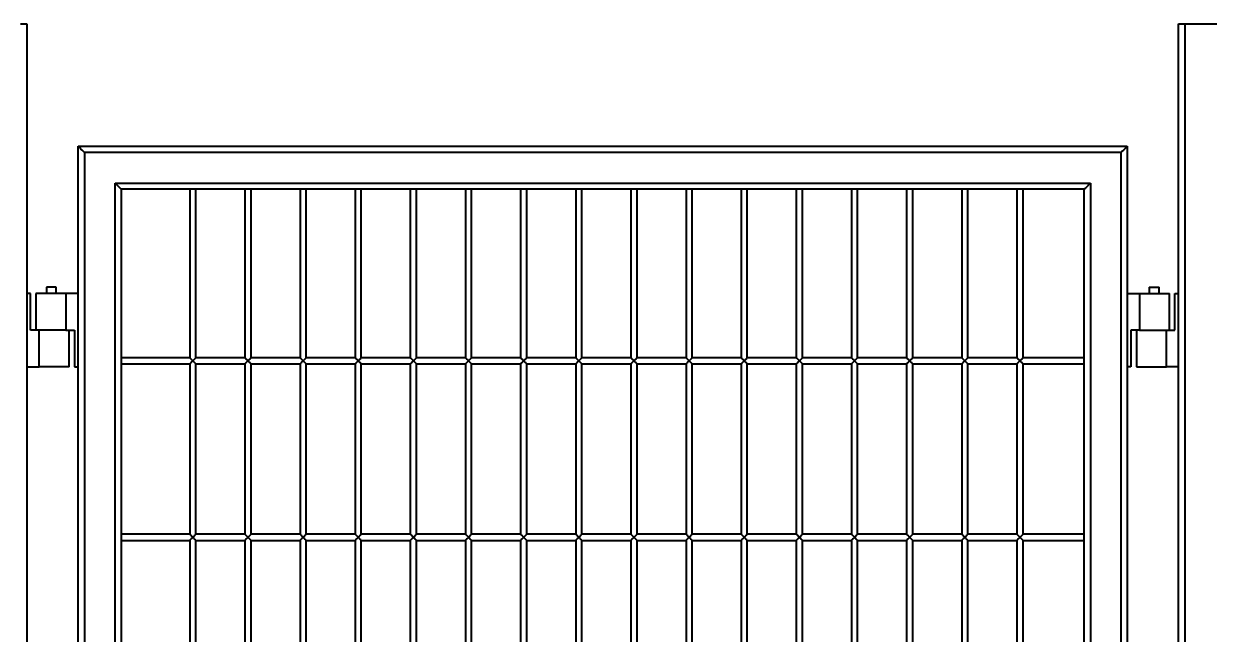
# Model space of a CAD drawing. Header units: millimetres. Extents: x 0 to 420, y 0 to 297.
# Drawn here: x 257.37 to 276.72, y 245.88 to 255.85 of the extents above; entities that cross this region are included whole.
import ezdxf

# ---------------------------------------------------------------- set-up
doc = ezdxf.new("R2010")
doc.units = ezdxf.units.MM

msp = doc.modelspace()

# ---------------------------------------------------------------- linework, layer by layer
at = {"color": 7, "linetype": 'Continuous', "lineweight": 40}
for p, q in [((257.3225, 255.8453), (257.4225, 255.8453)), ((257.4225, 255.8453), (257.4225, 215.8453)), ((276.2225, 215.8453), (276.2225, 255.8453)), ((276.2225, 255.8453), (276.3225, 255.8453)), ((276.3225, 255.8453), (276.3225, 215.8453)), ((276.3225, 255.8453), (277.3225, 255.8453)), ((258.2625, 253.8453), (275.3825, 253.8453)), ((258.2625, 217.8453), (258.2625, 253.8453)), ((275.2825, 253.7453), (258.3625, 253.7453)), ((258.3625, 253.7453), (258.3625, 217.9453)), ((275.2825, 217.9453), (275.2825, 253.7453)), ((275.3825, 253.8453), (275.3825, 217.8453)), ((258.8625, 253.2453), (274.7825, 253.2453)), ((258.8625, 218.4453), (258.8625, 253.2453)), ((274.6825, 253.1453), (258.9625, 253.1453)), ((258.9625, 253.1453), (258.9625, 218.5453)), ((260.0825, 253.1453), (260.0825, 250.3953)), ((260.1825, 250.3953), (260.1825, 253.1453)), ((260.9825, 253.1453), (260.9825, 250.3953)), ((261.0825, 250.3953), (261.0825, 253.1453)), ((261.8825, 253.1453), (261.8825, 250.3953)), ((261.9825, 250.3953), (261.9825, 253.1453)), ((262.7825, 253.1453), (262.7825, 250.3953)), ((262.8825, 250.3953), (262.8825, 253.1453)), ((263.6825, 253.1453), (263.6825, 250.3953)), ((263.7825, 250.3953), (263.7825, 253.1453)), ((264.5825, 253.1453), (264.5825, 250.3953)), ((264.6825, 250.3953), (264.6825, 253.1453)), ((265.4825, 253.1453), (265.4825, 250.3953)), ((265.5825, 250.3953), (265.5825, 253.1453)), ((266.3825, 253.1453), (266.3825, 250.3953)), ((266.4825, 250.3953), (266.4825, 253.1453)), ((267.2825, 253.1453), (267.2825, 250.3953)), ((267.3825, 250.3953), (267.3825, 253.1453)), ((268.1825, 253.1453), (268.1825, 250.3953)), ((268.2825, 250.3953), (268.2825, 253.1453)), ((269.0825, 253.1453), (269.0825, 250.3953)), ((269.1825, 250.3953), (269.1825, 253.1453)), ((269.9825, 253.1453), (269.9825, 250.3953)), ((270.0825, 250.3953), (270.0825, 253.1453)), ((270.8825, 253.1453), (270.8825, 250.3953)), ((270.9825, 250.3953), (270.9825, 253.1453)), ((271.7825, 253.1453), (271.7825, 250.3953)), ((271.8825, 250.3953), (271.8825, 253.1453)), ((272.6825, 253.1453), (272.6825, 250.3953)), ((272.7825, 250.3953), (272.7825, 253.1453)), ((273.5825, 253.1453), (273.5825, 250.3953)), ((273.6825, 250.3953), (273.6825, 253.1453)), ((274.6825, 218.5453), (274.6825, 253.1453)), ((274.7825, 253.2453), (274.7825, 218.4453)), ((257.4825, 251.4453), (257.4225, 251.4453)), ((257.4825, 250.8453), (257.4825, 251.4453)), ((257.5725, 251.4453), (257.5725, 250.8453)), ((258.0625, 251.4453), (257.5725, 251.4453)), ((257.7425, 251.5453), (257.7425, 251.4453)), ((257.9025, 251.5453), (257.7425, 251.5453)), ((257.9025, 251.4453), (257.9025, 251.5453)), ((258.0625, 251.4453), (258.0625, 250.8453)), ((258.2625, 251.4453), (258.0625, 251.4453)), ((275.3825, 251.4453), (275.5825, 251.4453)), ((275.5825, 251.4453), (276.0725, 251.4453)), ((275.5825, 251.4453), (275.5825, 250.8453)), ((275.7425, 251.5453), (275.7425, 251.4453)), ((275.7425, 251.5453), (275.9025, 251.5453)), ((275.9025, 251.4453), (275.9025, 251.5453)), ((276.0725, 250.8453), (276.0725, 251.4453)), ((276.1625, 250.8453), (276.1625, 251.4453)), ((276.1625, 251.4453), (276.2225, 251.4453)), ((257.6225, 250.8453), (257.4825, 250.8453)), ((257.6225, 250.2453), (257.6225, 250.8453)), ((257.8425, 250.8453), (257.6225, 250.8453)), ((258.0625, 250.8453), (257.8425, 250.8453)), ((258.0625, 250.8453), (258.2025, 250.8453)), ((258.1125, 250.2453), (258.1125, 250.8453)), ((258.2025, 250.8453), (258.2025, 250.2453)), ((275.4425, 250.8453), (275.4425, 250.2453)), ((275.5825, 250.8453), (275.4425, 250.8453)), ((275.5325, 250.8453), (275.5325, 250.2453)), ((275.5825, 250.8453), (275.8025, 250.8453)), ((275.8025, 250.8453), (276.0225, 250.8453)), ((276.0225, 250.2453), (276.0225, 250.8453)), ((276.0225, 250.8453), (276.1625, 250.8453)), ((260.0825, 250.3953), (258.9625, 250.3953)), ((260.9825, 250.3953), (260.1825, 250.3953)), ((261.8825, 250.3953), (261.0825, 250.3953)), ((262.7825, 250.3953), (261.9825, 250.3953)), ((263.6825, 250.3953), (262.8825, 250.3953)), ((264.5825, 250.3953), (263.7825, 250.3953)), ((265.4825, 250.3953), (264.6825, 250.3953)), ((266.3825, 250.3953), (265.5825, 250.3953)), ((267.2825, 250.3953), (266.4825, 250.3953)), ((268.1825, 250.3953), (267.3825, 250.3953)), ((269.0825, 250.3953), (268.2825, 250.3953)), ((269.9825, 250.3953), (269.1825, 250.3953)), ((270.8825, 250.3953), (270.0825, 250.3953)), ((271.7825, 250.3953), (270.9825, 250.3953)), ((272.6825, 250.3953), (271.8825, 250.3953)), ((273.5825, 250.3953), (272.7825, 250.3953)), ((274.6825, 250.3953), (273.6825, 250.3953)), ((257.4225, 250.2453), (257.6225, 250.2453)), ((258.1125, 250.2453), (257.6225, 250.2453)), ((258.2025, 250.2453), (258.2625, 250.2453)), ((258.9625, 250.2953), (260.0825, 250.2953)), ((260.0825, 250.2953), (260.0825, 247.5153)), ((260.1825, 247.5153), (260.1825, 250.2953)), ((260.1825, 250.2953), (260.9825, 250.2953)), ((260.9825, 250.2953), (260.9825, 247.5153)), ((261.0825, 247.5153), (261.0825, 250.2953)), ((261.0825, 250.2953), (261.8825, 250.2953)), ((261.8825, 250.2953), (261.8825, 247.5153)), ((261.9825, 247.5153), (261.9825, 250.2953)), ((261.9825, 250.2953), (262.7825, 250.2953)), ((262.7825, 250.2953), (262.7825, 247.5153)), ((262.8825, 247.5153), (262.8825, 250.2953)), ((262.8825, 250.2953), (263.6825, 250.2953)), ((263.6825, 250.2953), (263.6825, 247.5153)), ((263.7825, 247.5153), (263.7825, 250.2953)), ((263.7825, 250.2953), (264.5825, 250.2953)), ((264.5825, 250.2953), (264.5825, 247.5153)), ((264.6825, 247.5153), (264.6825, 250.2953)), ((264.6825, 250.2953), (265.4825, 250.2953)), ((265.4825, 250.2953), (265.4825, 247.5153)), ((265.5825, 247.5153), (265.5825, 250.2953)), ((265.5825, 250.2953), (266.3825, 250.2953)), ((266.3825, 250.2953), (266.3825, 247.5153)), ((266.4825, 247.5153), (266.4825, 250.2953)), ((266.4825, 250.2953), (267.2825, 250.2953)), ((267.2825, 250.2953), (267.2825, 247.5153)), ((267.3825, 247.5153), (267.3825, 250.2953)), ((267.3825, 250.2953), (268.1825, 250.2953)), ((268.1825, 250.2953), (268.1825, 247.5153)), ((268.2825, 247.5153), (268.2825, 250.2953)), ((268.2825, 250.2953), (269.0825, 250.2953)), ((269.0825, 250.2953), (269.0825, 247.5153)), ((269.1825, 247.5153), (269.1825, 250.2953)), ((269.1825, 250.2953), (269.9825, 250.2953)), ((269.9825, 250.2953), (269.9825, 247.5153)), ((270.0825, 247.5153), (270.0825, 250.2953)), ((270.0825, 250.2953), (270.8825, 250.2953)), ((270.8825, 250.2953), (270.8825, 247.5153)), ((270.9825, 247.5153), (270.9825, 250.2953)), ((270.9825, 250.2953), (271.7825, 250.2953)), ((271.7825, 250.2953), (271.7825, 247.5153)), ((271.8825, 247.5153), (271.8825, 250.2953)), ((271.8825, 250.2953), (272.6825, 250.2953)), ((272.6825, 250.2953), (272.6825, 247.5153)), ((272.7825, 247.5153), (272.7825, 250.2953)), ((272.7825, 250.2953), (273.5825, 250.2953)), ((273.5825, 250.2953), (273.5825, 247.5153)), ((273.6825, 250.2953), (274.6825, 250.2953)), ((273.6825, 247.5153), (273.6825, 250.2953)), ((275.4425, 250.2453), (275.3825, 250.2453)), ((275.5325, 250.2453), (276.0225, 250.2453)), ((276.2225, 250.2453), (276.0225, 250.2453)), ((260.0825, 247.5153), (258.9625, 247.5153)), ((260.9825, 247.5153), (260.1825, 247.5153)), ((261.8825, 247.5153), (261.0825, 247.5153)), ((262.7825, 247.5153), (261.9825, 247.5153)), ((263.6825, 247.5153), (262.8825, 247.5153)), ((264.5825, 247.5153), (263.7825, 247.5153)), ((265.4825, 247.5153), (264.6825, 247.5153)), ((266.3825, 247.5153), (265.5825, 247.5153)), ((267.2825, 247.5153), (266.4825, 247.5153)), ((268.1825, 247.5153), (267.3825, 247.5153)), ((269.0825, 247.5153), (268.2825, 247.5153)), ((269.9825, 247.5153), (269.1825, 247.5153)), ((270.8825, 247.5153), (270.0825, 247.5153)), ((271.7825, 247.5153), (270.9825, 247.5153)), ((272.6825, 247.5153), (271.8825, 247.5153)), ((273.5825, 247.5153), (272.7825, 247.5153)), ((274.6825, 247.5153), (273.6825, 247.5153)), ((258.9625, 247.4153), (260.0825, 247.4153)), ((260.0825, 247.4153), (260.0825, 244.6353)), ((260.1825, 244.6353), (260.1825, 247.4153)), ((260.1825, 247.4153), (260.9825, 247.4153)), ((260.9825, 247.4153), (260.9825, 244.6353)), ((261.0825, 244.6353), (261.0825, 247.4153)), ((261.0825, 247.4153), (261.8825, 247.4153)), ((261.8825, 247.4153), (261.8825, 244.6353)), ((261.9825, 244.6353), (261.9825, 247.4153)), ((261.9825, 247.4153), (262.7825, 247.4153)), ((262.7825, 247.4153), (262.7825, 244.6353)), ((262.8825, 244.6353), (262.8825, 247.4153)), ((262.8825, 247.4153), (263.6825, 247.4153)), ((263.6825, 247.4153), (263.6825, 244.6353)), ((263.7825, 244.6353), (263.7825, 247.4153)), ((263.7825, 247.4153), (264.5825, 247.4153)), ((264.5825, 247.4153), (264.5825, 244.6353)), ((264.6825, 244.6353), (264.6825, 247.4153)), ((264.6825, 247.4153), (265.4825, 247.4153)), ((265.4825, 247.4153), (265.4825, 244.6353)), ((265.5825, 244.6353), (265.5825, 247.4153)), ((265.5825, 247.4153), (266.3825, 247.4153)), ((266.3825, 247.4153), (266.3825, 244.6353)), ((266.4825, 244.6353), (266.4825, 247.4153)), ((266.4825, 247.4153), (267.2825, 247.4153)), ((267.2825, 247.4153), (267.2825, 244.6353)), ((267.3825, 244.6353), (267.3825, 247.4153)), ((267.3825, 247.4153), (268.1825, 247.4153)), ((268.1825, 247.4153), (268.1825, 244.6353)), ((268.2825, 244.6353), (268.2825, 247.4153)), ((268.2825, 247.4153), (269.0825, 247.4153)), ((269.0825, 247.4153), (269.0825, 244.6353)), ((269.1825, 244.6353), (269.1825, 247.4153)), ((269.1825, 247.4153), (269.9825, 247.4153)), ((269.9825, 247.4153), (269.9825, 244.6353)), ((270.0825, 244.6353), (270.0825, 247.4153)), ((270.0825, 247.4153), (270.8825, 247.4153)), ((270.8825, 247.4153), (270.8825, 244.6353)), ((270.9825, 244.6353), (270.9825, 247.4153)), ((270.9825, 247.4153), (271.7825, 247.4153)), ((271.7825, 247.4153), (271.7825, 244.6353)), ((271.8825, 244.6353), (271.8825, 247.4153)), ((271.8825, 247.4153), (272.6825, 247.4153)), ((272.6825, 247.4153), (272.6825, 244.6353)), ((272.7825, 244.6353), (272.7825, 247.4153)), ((272.7825, 247.4153), (273.5825, 247.4153)), ((273.5825, 247.4153), (273.5825, 244.6353)), ((273.6825, 247.4153), (274.6825, 247.4153)), ((273.6825, 244.6353), (273.6825, 247.4153))]:
    msp.add_line(p, q, dxfattribs=at)
at = {"color": 7, "linetype": 'Continuous', "lineweight": 40, "flags": 128}
for points in [[(258.3625, 253.7453), (258.343, 253.7648), (258.3242, 253.7836), (258.3069, 253.8009), (258.2918, 253.816), (258.2793, 253.8285), (258.2701, 253.8377), (258.2644, 253.8434), (258.2625, 253.8453)], [(275.3825, 253.8453), (275.3805, 253.8434), (275.3749, 253.8377), (275.3656, 253.8285), (275.3532, 253.816), (275.338, 253.8009), (275.3207, 253.7836), (275.302, 253.7648), (275.2825, 253.7453)], [(258.9625, 253.1453), (258.9605, 253.1473), (258.9549, 253.1529), (258.9456, 253.1622), (258.9332, 253.1746), (258.918, 253.1898), (258.9007, 253.2071), (258.882, 253.2258), (258.8625, 253.2453)], [(274.7825, 253.2453), (274.763, 253.2258), (274.7442, 253.2071), (274.7269, 253.1898), (274.7118, 253.1746), (274.6993, 253.1622), (274.6901, 253.1529), (274.6844, 253.1473), (274.6825, 253.1453)], [(260.0825, 250.3953), (260.0832, 250.3946), (260.0855, 250.3923), (260.0892, 250.3886), (260.0942, 250.3836), (260.1003, 250.3775), (260.1075, 250.3703), (260.1154, 250.3624), (260.1238, 250.354), (260.1325, 250.3453)], [(260.1325, 250.3453), (260.1417, 250.3545), (260.1505, 250.3634), (260.1588, 250.3717), (260.1662, 250.379), (260.1724, 250.3852), (260.1772, 250.3901), (260.1806, 250.3934), (260.1823, 250.3951), (260.1825, 250.3953)], [(260.9825, 250.3953), (260.9832, 250.3946), (260.9855, 250.3923), (260.9892, 250.3886), (260.9942, 250.3836), (261.0003, 250.3775), (261.0075, 250.3703), (261.0154, 250.3624), (261.0238, 250.354), (261.0325, 250.3453)], [(261.0325, 250.3453), (261.0417, 250.3545), (261.0505, 250.3634), (261.0588, 250.3717), (261.0661, 250.379), (261.0724, 250.3852), (261.0772, 250.3901), (261.0806, 250.3934), (261.0823, 250.3951), (261.0825, 250.3953)], [(261.8825, 250.3953), (261.8832, 250.3946), (261.8855, 250.3923), (261.8892, 250.3886), (261.8942, 250.3836), (261.9003, 250.3775), (261.9075, 250.3703), (261.9154, 250.3624), (261.9238, 250.354), (261.9325, 250.3453)], [(261.9325, 250.3453), (261.9417, 250.3545), (261.9505, 250.3634), (261.9588, 250.3717), (261.9662, 250.379), (261.9724, 250.3852), (261.9772, 250.3901), (261.9806, 250.3934), (261.9823, 250.3951), (261.9825, 250.3953)], [(262.7825, 250.3953), (262.7832, 250.3946), (262.7855, 250.3923), (262.7892, 250.3886), (262.7942, 250.3836), (262.8003, 250.3775), (262.8075, 250.3703), (262.8154, 250.3624), (262.8238, 250.354), (262.8325, 250.3453)], [(262.8325, 250.3453), (262.8417, 250.3545), (262.8505, 250.3634), (262.8588, 250.3717), (262.8662, 250.379), (262.8724, 250.3852), (262.8772, 250.3901), (262.8806, 250.3934), (262.8823, 250.3951), (262.8825, 250.3953)], [(263.6825, 250.3953), (263.6832, 250.3946), (263.6855, 250.3923), (263.6892, 250.3886), (263.6942, 250.3836), (263.7003, 250.3775), (263.7075, 250.3703), (263.7154, 250.3624), (263.7238, 250.354), (263.7325, 250.3453)], [(263.7325, 250.3453), (263.7417, 250.3545), (263.7505, 250.3634), (263.7588, 250.3717), (263.7661, 250.379), (263.7724, 250.3852), (263.7772, 250.3901), (263.7806, 250.3934), (263.7823, 250.3951), (263.7825, 250.3953)], [(264.5825, 250.3953), (264.5832, 250.3946), (264.5855, 250.3923), (264.5892, 250.3886), (264.5942, 250.3836), (264.6003, 250.3775), (264.6075, 250.3703), (264.6154, 250.3624), (264.6238, 250.354), (264.6325, 250.3453)], [(264.6325, 250.3453), (264.6417, 250.3545), (264.6505, 250.3634), (264.6588, 250.3717), (264.6662, 250.379), (264.6724, 250.3852), (264.6772, 250.3901), (264.6806, 250.3934), (264.6823, 250.3951), (264.6825, 250.3953)], [(265.4825, 250.3953), (265.4832, 250.3946), (265.4855, 250.3923), (265.4892, 250.3886), (265.4942, 250.3836), (265.5003, 250.3775), (265.5075, 250.3703), (265.5154, 250.3624), (265.5238, 250.354), (265.5325, 250.3453)], [(265.5325, 250.3453), (265.5417, 250.3545), (265.5505, 250.3634), (265.5588, 250.3717), (265.5662, 250.379), (265.5724, 250.3852), (265.5772, 250.3901), (265.5806, 250.3934), (265.5823, 250.3951), (265.5825, 250.3953)], [(266.3825, 250.3953), (266.3832, 250.3946), (266.3855, 250.3923), (266.3892, 250.3886), (266.3942, 250.3836), (266.4003, 250.3775), (266.4075, 250.3703), (266.4154, 250.3624), (266.4238, 250.354), (266.4325, 250.3453)], [(266.4325, 250.3453), (266.4417, 250.3545), (266.4505, 250.3634), (266.4588, 250.3717), (266.4662, 250.379), (266.4724, 250.3852), (266.4772, 250.3901), (266.4806, 250.3934), (266.4823, 250.3951), (266.4825, 250.3953)], [(267.2825, 250.3953), (267.2832, 250.3946), (267.2855, 250.3923), (267.2892, 250.3886), (267.2942, 250.3836), (267.3003, 250.3775), (267.3075, 250.3703), (267.3154, 250.3624), (267.3238, 250.354), (267.3325, 250.3453)], [(267.3325, 250.3453), (267.3417, 250.3545), (267.3505, 250.3634), (267.3588, 250.3717), (267.3662, 250.379), (267.3724, 250.3852), (267.3772, 250.3901), (267.3806, 250.3934), (267.3823, 250.3951), (267.3825, 250.3953)], [(268.1825, 250.3953), (268.1832, 250.3946), (268.1855, 250.3923), (268.1892, 250.3886), (268.1942, 250.3836), (268.2003, 250.3775), (268.2075, 250.3703), (268.2154, 250.3624), (268.2238, 250.354), (268.2325, 250.3453)], [(268.2325, 250.3453), (268.2417, 250.3545), (268.2505, 250.3634), (268.2588, 250.3717), (268.2662, 250.379), (268.2724, 250.3852), (268.2772, 250.3901), (268.2806, 250.3934), (268.2823, 250.3951), (268.2825, 250.3953)], [(269.0825, 250.3953), (269.0832, 250.3946), (269.0855, 250.3923), (269.0892, 250.3886), (269.0942, 250.3836), (269.1003, 250.3775), (269.1075, 250.3703), (269.1154, 250.3624), (269.1238, 250.354), (269.1325, 250.3453)], [(269.1325, 250.3453), (269.1417, 250.3545), (269.1505, 250.3634), (269.1588, 250.3717), (269.1662, 250.379), (269.1724, 250.3852), (269.1772, 250.3901), (269.1806, 250.3934), (269.1823, 250.3951), (269.1825, 250.3953)], [(269.9825, 250.3953), (269.9832, 250.3946), (269.9855, 250.3923), (269.9892, 250.3886), (269.9942, 250.3836), (270.0003, 250.3775), (270.0075, 250.3703), (270.0154, 250.3624), (270.0238, 250.354), (270.0325, 250.3453)], [(270.0325, 250.3453), (270.0417, 250.3545), (270.0505, 250.3634), (270.0588, 250.3717), (270.0662, 250.379), (270.0724, 250.3852), (270.0772, 250.3901), (270.0806, 250.3934), (270.0823, 250.3951), (270.0825, 250.3953)], [(270.8825, 250.3953), (270.8832, 250.3946), (270.8855, 250.3923), (270.8892, 250.3886), (270.8942, 250.3836), (270.9003, 250.3775), (270.9075, 250.3703), (270.9154, 250.3624), (270.9238, 250.354), (270.9325, 250.3453)], [(270.9325, 250.3453), (270.9417, 250.3545), (270.9505, 250.3634), (270.9588, 250.3717), (270.9662, 250.379), (270.9724, 250.3852), (270.9772, 250.3901), (270.9806, 250.3934), (270.9823, 250.3951), (270.9825, 250.3953)], [(271.7825, 250.3953), (271.7832, 250.3946), (271.7855, 250.3923), (271.7892, 250.3886), (271.7942, 250.3836), (271.8003, 250.3775), (271.8075, 250.3703), (271.8154, 250.3624), (271.8238, 250.354), (271.8325, 250.3453)], [(271.8325, 250.3453), (271.8417, 250.3545), (271.8505, 250.3634), (271.8588, 250.3717), (271.8662, 250.379), (271.8724, 250.3852), (271.8772, 250.3901), (271.8806, 250.3934), (271.8823, 250.3951), (271.8825, 250.3953)], [(272.6825, 250.3953), (272.6832, 250.3946), (272.6855, 250.3923), (272.6892, 250.3886), (272.6942, 250.3836), (272.7003, 250.3775), (272.7075, 250.3703), (272.7154, 250.3624), (272.7238, 250.354), (272.7325, 250.3453)], [(272.7325, 250.3453), (272.7417, 250.3545), (272.7505, 250.3634), (272.7588, 250.3717), (272.7662, 250.379), (272.7724, 250.3852), (272.7772, 250.3901), (272.7806, 250.3934), (272.7823, 250.3951), (272.7825, 250.3953)], [(273.5825, 250.3953), (273.5832, 250.3946), (273.5855, 250.3923), (273.5892, 250.3886), (273.5942, 250.3836), (273.6003, 250.3775), (273.6075, 250.3703), (273.6154, 250.3624), (273.6238, 250.354), (273.6325, 250.3453)], [(273.6325, 250.3453), (273.6417, 250.3545), (273.6505, 250.3634), (273.6588, 250.3717), (273.6662, 250.379), (273.6724, 250.3852), (273.6772, 250.3901), (273.6806, 250.3934), (273.6823, 250.3951), (273.6825, 250.3953)], [(260.1325, 250.3453), (260.1238, 250.3367), (260.1154, 250.3282), (260.1075, 250.3203), (260.1003, 250.3132), (260.0942, 250.307), (260.0892, 250.302), (260.0855, 250.2984), (260.0832, 250.2961), (260.0825, 250.2953)], [(260.1825, 250.2953), (260.1823, 250.2955), (260.1806, 250.2972), (260.1772, 250.3006), (260.1724, 250.3054), (260.1662, 250.3117), (260.1588, 250.319), (260.1505, 250.3273), (260.1417, 250.3361), (260.1325, 250.3453)], [(261.0325, 250.3453), (261.0238, 250.3367), (261.0154, 250.3282), (261.0075, 250.3203), (261.0003, 250.3132), (260.9942, 250.307), (260.9892, 250.302), (260.9855, 250.2984), (260.9832, 250.2961), (260.9825, 250.2953)], [(261.0825, 250.2953), (261.0823, 250.2955), (261.0806, 250.2972), (261.0772, 250.3006), (261.0724, 250.3054), (261.0661, 250.3117), (261.0588, 250.319), (261.0505, 250.3273), (261.0417, 250.3361), (261.0325, 250.3453)], [(261.9325, 250.3453), (261.9238, 250.3367), (261.9154, 250.3282), (261.9075, 250.3203), (261.9003, 250.3132), (261.8942, 250.307), (261.8892, 250.302), (261.8855, 250.2984), (261.8832, 250.2961), (261.8825, 250.2953)], [(261.9825, 250.2953), (261.9823, 250.2955), (261.9806, 250.2972), (261.9772, 250.3006), (261.9724, 250.3054), (261.9662, 250.3117), (261.9588, 250.319), (261.9505, 250.3273), (261.9417, 250.3361), (261.9325, 250.3453)], [(262.8325, 250.3453), (262.8238, 250.3367), (262.8154, 250.3282), (262.8075, 250.3203), (262.8003, 250.3132), (262.7942, 250.307), (262.7892, 250.302), (262.7855, 250.2984), (262.7832, 250.2961), (262.7825, 250.2953)], [(262.8825, 250.2953), (262.8823, 250.2955), (262.8806, 250.2972), (262.8772, 250.3006), (262.8724, 250.3054), (262.8662, 250.3117), (262.8588, 250.319), (262.8505, 250.3273), (262.8417, 250.3361), (262.8325, 250.3453)], [(263.7325, 250.3453), (263.7238, 250.3367), (263.7154, 250.3282), (263.7075, 250.3203), (263.7003, 250.3132), (263.6942, 250.307), (263.6892, 250.302), (263.6855, 250.2984), (263.6832, 250.2961), (263.6825, 250.2953)], [(263.7825, 250.2953), (263.7823, 250.2955), (263.7806, 250.2972), (263.7772, 250.3006), (263.7724, 250.3054), (263.7661, 250.3117), (263.7588, 250.319), (263.7505, 250.3273), (263.7417, 250.3361), (263.7325, 250.3453)], [(264.6325, 250.3453), (264.6238, 250.3367), (264.6154, 250.3282), (264.6075, 250.3203), (264.6003, 250.3132), (264.5942, 250.307), (264.5892, 250.302), (264.5855, 250.2984), (264.5832, 250.2961), (264.5825, 250.2953)], [(264.6825, 250.2953), (264.6823, 250.2955), (264.6806, 250.2972), (264.6772, 250.3006), (264.6724, 250.3054), (264.6662, 250.3117), (264.6588, 250.319), (264.6505, 250.3273), (264.6417, 250.3361), (264.6325, 250.3453)], [(265.5325, 250.3453), (265.5238, 250.3367), (265.5154, 250.3282), (265.5075, 250.3203), (265.5003, 250.3132), (265.4942, 250.307), (265.4892, 250.302), (265.4855, 250.2984), (265.4832, 250.2961), (265.4825, 250.2953)], [(265.5825, 250.2953), (265.5823, 250.2955), (265.5806, 250.2972), (265.5772, 250.3006), (265.5724, 250.3054), (265.5662, 250.3117), (265.5588, 250.319), (265.5505, 250.3273), (265.5417, 250.3361), (265.5325, 250.3453)], [(266.4325, 250.3453), (266.4238, 250.3367), (266.4154, 250.3282), (266.4075, 250.3203), (266.4003, 250.3132), (266.3942, 250.307), (266.3892, 250.302), (266.3855, 250.2984), (266.3832, 250.2961), (266.3825, 250.2953)], [(266.4825, 250.2953), (266.4823, 250.2955), (266.4806, 250.2972), (266.4772, 250.3006), (266.4724, 250.3054), (266.4662, 250.3117), (266.4588, 250.319), (266.4505, 250.3273), (266.4417, 250.3361), (266.4325, 250.3453)], [(267.3325, 250.3453), (267.3238, 250.3367), (267.3154, 250.3282), (267.3075, 250.3203), (267.3003, 250.3132), (267.2942, 250.307), (267.2892, 250.302), (267.2855, 250.2984), (267.2832, 250.2961), (267.2825, 250.2953)], [(267.3825, 250.2953), (267.3823, 250.2955), (267.3806, 250.2972), (267.3772, 250.3006), (267.3724, 250.3054), (267.3662, 250.3117), (267.3588, 250.319), (267.3505, 250.3273), (267.3417, 250.3361), (267.3325, 250.3453)], [(268.2325, 250.3453), (268.2238, 250.3367), (268.2154, 250.3282), (268.2075, 250.3203), (268.2003, 250.3132), (268.1942, 250.307), (268.1892, 250.302), (268.1855, 250.2984), (268.1832, 250.2961), (268.1825, 250.2953)], [(268.2825, 250.2953), (268.2823, 250.2955), (268.2806, 250.2972), (268.2772, 250.3006), (268.2724, 250.3054), (268.2662, 250.3117), (268.2588, 250.319), (268.2505, 250.3273), (268.2417, 250.3361), (268.2325, 250.3453)], [(269.1325, 250.3453), (269.1238, 250.3367), (269.1154, 250.3282), (269.1075, 250.3203), (269.1003, 250.3132), (269.0942, 250.307), (269.0892, 250.302), (269.0855, 250.2984), (269.0832, 250.2961), (269.0825, 250.2953)], [(269.1825, 250.2953), (269.1823, 250.2955), (269.1806, 250.2972), (269.1772, 250.3006), (269.1724, 250.3054), (269.1662, 250.3117), (269.1588, 250.319), (269.1505, 250.3273), (269.1417, 250.3361), (269.1325, 250.3453)], [(270.0325, 250.3453), (270.0238, 250.3367), (270.0154, 250.3282), (270.0075, 250.3203), (270.0003, 250.3132), (269.9942, 250.307), (269.9892, 250.302), (269.9855, 250.2984), (269.9832, 250.2961), (269.9825, 250.2953)], [(270.0825, 250.2953), (270.0823, 250.2955), (270.0806, 250.2972), (270.0772, 250.3006), (270.0724, 250.3054), (270.0662, 250.3117), (270.0588, 250.319), (270.0505, 250.3273), (270.0417, 250.3361), (270.0325, 250.3453)], [(270.9325, 250.3453), (270.9238, 250.3367), (270.9154, 250.3282), (270.9075, 250.3203), (270.9003, 250.3132), (270.8942, 250.307), (270.8892, 250.302), (270.8855, 250.2984), (270.8832, 250.2961), (270.8825, 250.2953)], [(270.9825, 250.2953), (270.9823, 250.2955), (270.9806, 250.2972), (270.9772, 250.3006), (270.9724, 250.3054), (270.9662, 250.3117), (270.9588, 250.319), (270.9505, 250.3273), (270.9417, 250.3361), (270.9325, 250.3453)], [(271.8325, 250.3453), (271.8238, 250.3367), (271.8154, 250.3282), (271.8075, 250.3203), (271.8003, 250.3132), (271.7942, 250.307), (271.7892, 250.302), (271.7855, 250.2984), (271.7832, 250.2961), (271.7825, 250.2953)], [(271.8825, 250.2953), (271.8823, 250.2955), (271.8806, 250.2972), (271.8772, 250.3006), (271.8724, 250.3054), (271.8662, 250.3117), (271.8588, 250.319), (271.8505, 250.3273), (271.8417, 250.3361), (271.8325, 250.3453)], [(272.7325, 250.3453), (272.7238, 250.3367), (272.7154, 250.3282), (272.7075, 250.3203), (272.7003, 250.3132), (272.6942, 250.307), (272.6892, 250.302), (272.6855, 250.2984), (272.6832, 250.2961), (272.6825, 250.2953)], [(272.7825, 250.2953), (272.7823, 250.2955), (272.7806, 250.2972), (272.7772, 250.3006), (272.7724, 250.3054), (272.7662, 250.3117), (272.7588, 250.319), (272.7505, 250.3273), (272.7417, 250.3361), (272.7325, 250.3453)], [(273.6325, 250.3453), (273.6238, 250.3367), (273.6154, 250.3282), (273.6075, 250.3203), (273.6003, 250.3132), (273.5942, 250.307), (273.5892, 250.302), (273.5855, 250.2984), (273.5832, 250.2961), (273.5825, 250.2953)], [(273.6825, 250.2953), (273.6823, 250.2955), (273.6806, 250.2972), (273.6772, 250.3006), (273.6724, 250.3054), (273.6662, 250.3117), (273.6588, 250.319), (273.6505, 250.3273), (273.6417, 250.3361), (273.6325, 250.3453)], [(260.0825, 247.5153), (260.0832, 247.5146), (260.0855, 247.5123), (260.0892, 247.5086), (260.0942, 247.5036), (260.1003, 247.4975), (260.1075, 247.4903), (260.1154, 247.4824), (260.1238, 247.474), (260.1325, 247.4653)], [(260.1325, 247.4653), (260.1417, 247.4745), (260.1505, 247.4834), (260.1588, 247.4917), (260.1662, 247.499), (260.1724, 247.5052), (260.1772, 247.5101), (260.1806, 247.5134), (260.1823, 247.5151), (260.1825, 247.5153)], [(260.9825, 247.5153), (260.9832, 247.5146), (260.9855, 247.5123), (260.9892, 247.5086), (260.9942, 247.5036), (261.0003, 247.4975), (261.0075, 247.4903), (261.0154, 247.4824), (261.0238, 247.474), (261.0325, 247.4653)], [(261.0325, 247.4653), (261.0417, 247.4745), (261.0505, 247.4834), (261.0588, 247.4917), (261.0661, 247.499), (261.0724, 247.5052), (261.0772, 247.5101), (261.0806, 247.5134), (261.0823, 247.5151), (261.0825, 247.5153)], [(261.8825, 247.5153), (261.8832, 247.5146), (261.8855, 247.5123), (261.8892, 247.5086), (261.8942, 247.5036), (261.9003, 247.4975), (261.9075, 247.4903), (261.9154, 247.4824), (261.9238, 247.474), (261.9325, 247.4653)], [(261.9325, 247.4653), (261.9417, 247.4745), (261.9505, 247.4834), (261.9588, 247.4917), (261.9662, 247.499), (261.9724, 247.5052), (261.9772, 247.5101), (261.9806, 247.5134), (261.9823, 247.5151), (261.9825, 247.5153)], [(262.7825, 247.5153), (262.7832, 247.5146), (262.7855, 247.5123), (262.7892, 247.5086), (262.7942, 247.5036), (262.8003, 247.4975), (262.8075, 247.4903), (262.8154, 247.4824), (262.8238, 247.474), (262.8325, 247.4653)], [(262.8325, 247.4653), (262.8417, 247.4745), (262.8505, 247.4834), (262.8588, 247.4917), (262.8662, 247.499), (262.8724, 247.5052), (262.8772, 247.5101), (262.8806, 247.5134), (262.8823, 247.5151), (262.8825, 247.5153)], [(263.6825, 247.5153), (263.6832, 247.5146), (263.6855, 247.5123), (263.6892, 247.5086), (263.6942, 247.5036), (263.7003, 247.4975), (263.7075, 247.4903), (263.7154, 247.4824), (263.7238, 247.474), (263.7325, 247.4653)], [(263.7325, 247.4653), (263.7417, 247.4745), (263.7505, 247.4834), (263.7588, 247.4917), (263.7661, 247.499), (263.7724, 247.5052), (263.7772, 247.5101), (263.7806, 247.5134), (263.7823, 247.5151), (263.7825, 247.5153)], [(264.5825, 247.5153), (264.5832, 247.5146), (264.5855, 247.5123), (264.5892, 247.5086), (264.5942, 247.5036), (264.6003, 247.4975), (264.6075, 247.4903), (264.6154, 247.4824), (264.6238, 247.474), (264.6325, 247.4653)], [(264.6325, 247.4653), (264.6417, 247.4745), (264.6505, 247.4834), (264.6588, 247.4917), (264.6662, 247.499), (264.6724, 247.5052), (264.6772, 247.5101), (264.6806, 247.5134), (264.6823, 247.5151), (264.6825, 247.5153)], [(265.4825, 247.5153), (265.4832, 247.5146), (265.4855, 247.5123), (265.4892, 247.5086), (265.4942, 247.5036), (265.5003, 247.4975), (265.5075, 247.4903), (265.5154, 247.4824), (265.5238, 247.474), (265.5325, 247.4653)], [(265.5325, 247.4653), (265.5417, 247.4745), (265.5505, 247.4834), (265.5588, 247.4917), (265.5662, 247.499), (265.5724, 247.5052), (265.5772, 247.5101), (265.5806, 247.5134), (265.5823, 247.5151), (265.5825, 247.5153)], [(266.3825, 247.5153), (266.3832, 247.5146), (266.3855, 247.5123), (266.3892, 247.5086), (266.3942, 247.5036), (266.4003, 247.4975), (266.4075, 247.4903), (266.4154, 247.4824), (266.4238, 247.474), (266.4325, 247.4653)], [(266.4325, 247.4653), (266.4417, 247.4745), (266.4505, 247.4834), (266.4588, 247.4917), (266.4662, 247.499), (266.4724, 247.5052), (266.4772, 247.5101), (266.4806, 247.5134), (266.4823, 247.5151), (266.4825, 247.5153)], [(267.2825, 247.5153), (267.2832, 247.5146), (267.2855, 247.5123), (267.2892, 247.5086), (267.2942, 247.5036), (267.3003, 247.4975), (267.3075, 247.4903), (267.3154, 247.4824), (267.3238, 247.474), (267.3325, 247.4653)], [(267.3325, 247.4653), (267.3417, 247.4745), (267.3505, 247.4834), (267.3588, 247.4917), (267.3662, 247.499), (267.3724, 247.5052), (267.3772, 247.5101), (267.3806, 247.5134), (267.3823, 247.5151), (267.3825, 247.5153)], [(268.1825, 247.5153), (268.1832, 247.5146), (268.1855, 247.5123), (268.1892, 247.5086), (268.1942, 247.5036), (268.2003, 247.4975), (268.2075, 247.4903), (268.2154, 247.4824), (268.2238, 247.474), (268.2325, 247.4653)], [(268.2325, 247.4653), (268.2417, 247.4745), (268.2505, 247.4834), (268.2588, 247.4917), (268.2662, 247.499), (268.2724, 247.5052), (268.2772, 247.5101), (268.2806, 247.5134), (268.2823, 247.5151), (268.2825, 247.5153)], [(269.0825, 247.5153), (269.0832, 247.5146), (269.0855, 247.5123), (269.0892, 247.5086), (269.0942, 247.5036), (269.1003, 247.4975), (269.1075, 247.4903), (269.1154, 247.4824), (269.1238, 247.474), (269.1325, 247.4653)], [(269.1325, 247.4653), (269.1417, 247.4745), (269.1505, 247.4834), (269.1588, 247.4917), (269.1662, 247.499), (269.1724, 247.5052), (269.1772, 247.5101), (269.1806, 247.5134), (269.1823, 247.5151), (269.1825, 247.5153)], [(269.9825, 247.5153), (269.9832, 247.5146), (269.9855, 247.5123), (269.9892, 247.5086), (269.9942, 247.5036), (270.0003, 247.4975), (270.0075, 247.4903), (270.0154, 247.4824), (270.0238, 247.474), (270.0325, 247.4653)], [(270.0325, 247.4653), (270.0417, 247.4745), (270.0505, 247.4834), (270.0588, 247.4917), (270.0662, 247.499), (270.0724, 247.5052), (270.0772, 247.5101), (270.0806, 247.5134), (270.0823, 247.5151), (270.0825, 247.5153)], [(270.8825, 247.5153), (270.8832, 247.5146), (270.8855, 247.5123), (270.8892, 247.5086), (270.8942, 247.5036), (270.9003, 247.4975), (270.9075, 247.4903), (270.9154, 247.4824), (270.9238, 247.474), (270.9325, 247.4653)], [(270.9325, 247.4653), (270.9417, 247.4745), (270.9505, 247.4834), (270.9588, 247.4917), (270.9662, 247.499), (270.9724, 247.5052), (270.9772, 247.5101), (270.9806, 247.5134), (270.9823, 247.5151), (270.9825, 247.5153)], [(271.7825, 247.5153), (271.7832, 247.5146), (271.7855, 247.5123), (271.7892, 247.5086), (271.7942, 247.5036), (271.8003, 247.4975), (271.8075, 247.4903), (271.8154, 247.4824), (271.8238, 247.474), (271.8325, 247.4653)], [(271.8325, 247.4653), (271.8417, 247.4745), (271.8505, 247.4834), (271.8588, 247.4917), (271.8662, 247.499), (271.8724, 247.5052), (271.8772, 247.5101), (271.8806, 247.5134), (271.8823, 247.5151), (271.8825, 247.5153)], [(272.6825, 247.5153), (272.6832, 247.5146), (272.6855, 247.5123), (272.6892, 247.5086), (272.6942, 247.5036), (272.7003, 247.4975), (272.7075, 247.4903), (272.7154, 247.4824), (272.7238, 247.474), (272.7325, 247.4653)], [(272.7325, 247.4653), (272.7417, 247.4745), (272.7505, 247.4834), (272.7588, 247.4917), (272.7662, 247.499), (272.7724, 247.5052), (272.7772, 247.5101), (272.7806, 247.5134), (272.7823, 247.5151), (272.7825, 247.5153)], [(273.5825, 247.5153), (273.5832, 247.5146), (273.5855, 247.5123), (273.5892, 247.5086), (273.5942, 247.5036), (273.6003, 247.4975), (273.6075, 247.4903), (273.6154, 247.4824), (273.6238, 247.474), (273.6325, 247.4653)], [(273.6325, 247.4653), (273.6417, 247.4745), (273.6505, 247.4834), (273.6588, 247.4917), (273.6662, 247.499), (273.6724, 247.5052), (273.6772, 247.5101), (273.6806, 247.5134), (273.6823, 247.5151), (273.6825, 247.5153)], [(260.1325, 247.4653), (260.1238, 247.4567), (260.1154, 247.4482), (260.1075, 247.4403), (260.1003, 247.4332), (260.0942, 247.427), (260.0892, 247.422), (260.0855, 247.4184), (260.0832, 247.4161), (260.0825, 247.4153)], [(260.1825, 247.4153), (260.1823, 247.4155), (260.1806, 247.4172), (260.1772, 247.4206), (260.1724, 247.4254), (260.1662, 247.4317), (260.1588, 247.439), (260.1505, 247.4473), (260.1417, 247.4561), (260.1325, 247.4653)], [(261.0325, 247.4653), (261.0238, 247.4567), (261.0154, 247.4482), (261.0075, 247.4403), (261.0003, 247.4332), (260.9942, 247.427), (260.9892, 247.422), (260.9855, 247.4184), (260.9832, 247.4161), (260.9825, 247.4153)], [(261.0825, 247.4153), (261.0823, 247.4155), (261.0806, 247.4172), (261.0772, 247.4206), (261.0724, 247.4254), (261.0661, 247.4317), (261.0588, 247.439), (261.0505, 247.4473), (261.0417, 247.4561), (261.0325, 247.4653)], [(261.9325, 247.4653), (261.9238, 247.4567), (261.9154, 247.4482), (261.9075, 247.4403), (261.9003, 247.4332), (261.8942, 247.427), (261.8892, 247.422), (261.8855, 247.4184), (261.8832, 247.4161), (261.8825, 247.4153)], [(261.9825, 247.4153), (261.9823, 247.4155), (261.9806, 247.4172), (261.9772, 247.4206), (261.9724, 247.4254), (261.9662, 247.4317), (261.9588, 247.439), (261.9505, 247.4473), (261.9417, 247.4561), (261.9325, 247.4653)], [(262.8325, 247.4653), (262.8238, 247.4567), (262.8154, 247.4482), (262.8075, 247.4403), (262.8003, 247.4332), (262.7942, 247.427), (262.7892, 247.422), (262.7855, 247.4184), (262.7832, 247.4161), (262.7825, 247.4153)], [(262.8825, 247.4153), (262.8823, 247.4155), (262.8806, 247.4172), (262.8772, 247.4206), (262.8724, 247.4254), (262.8662, 247.4317), (262.8588, 247.439), (262.8505, 247.4473), (262.8417, 247.4561), (262.8325, 247.4653)], [(263.7325, 247.4653), (263.7238, 247.4567), (263.7154, 247.4482), (263.7075, 247.4403), (263.7003, 247.4332), (263.6942, 247.427), (263.6892, 247.422), (263.6855, 247.4184), (263.6832, 247.4161), (263.6825, 247.4153)], [(263.7825, 247.4153), (263.7823, 247.4155), (263.7806, 247.4172), (263.7772, 247.4206), (263.7724, 247.4254), (263.7661, 247.4317), (263.7588, 247.439), (263.7505, 247.4473), (263.7417, 247.4561), (263.7325, 247.4653)], [(264.6325, 247.4653), (264.6238, 247.4567), (264.6154, 247.4482), (264.6075, 247.4403), (264.6003, 247.4332), (264.5942, 247.427), (264.5892, 247.422), (264.5855, 247.4184), (264.5832, 247.4161), (264.5825, 247.4153)], [(264.6825, 247.4153), (264.6823, 247.4155), (264.6806, 247.4172), (264.6772, 247.4206), (264.6724, 247.4254), (264.6662, 247.4317), (264.6588, 247.439), (264.6505, 247.4473), (264.6417, 247.4561), (264.6325, 247.4653)], [(265.5325, 247.4653), (265.5238, 247.4567), (265.5154, 247.4482), (265.5075, 247.4403), (265.5003, 247.4332), (265.4942, 247.427), (265.4892, 247.422), (265.4855, 247.4184), (265.4832, 247.4161), (265.4825, 247.4153)], [(265.5825, 247.4153), (265.5823, 247.4155), (265.5806, 247.4172), (265.5772, 247.4206), (265.5724, 247.4254), (265.5662, 247.4317), (265.5588, 247.439), (265.5505, 247.4473), (265.5417, 247.4561), (265.5325, 247.4653)], [(266.4325, 247.4653), (266.4238, 247.4567), (266.4154, 247.4482), (266.4075, 247.4403), (266.4003, 247.4332), (266.3942, 247.427), (266.3892, 247.422), (266.3855, 247.4184), (266.3832, 247.4161), (266.3825, 247.4153)], [(266.4825, 247.4153), (266.4823, 247.4155), (266.4806, 247.4172), (266.4772, 247.4206), (266.4724, 247.4254), (266.4662, 247.4317), (266.4588, 247.439), (266.4505, 247.4473), (266.4417, 247.4561), (266.4325, 247.4653)], [(267.3325, 247.4653), (267.3238, 247.4567), (267.3154, 247.4482), (267.3075, 247.4403), (267.3003, 247.4332), (267.2942, 247.427), (267.2892, 247.422), (267.2855, 247.4184), (267.2832, 247.4161), (267.2825, 247.4153)], [(267.3825, 247.4153), (267.3823, 247.4155), (267.3806, 247.4172), (267.3772, 247.4206), (267.3724, 247.4254), (267.3662, 247.4317), (267.3588, 247.439), (267.3505, 247.4473), (267.3417, 247.4561), (267.3325, 247.4653)], [(268.2325, 247.4653), (268.2238, 247.4567), (268.2154, 247.4482), (268.2075, 247.4403), (268.2003, 247.4332), (268.1942, 247.427), (268.1892, 247.422), (268.1855, 247.4184), (268.1832, 247.4161), (268.1825, 247.4153)], [(268.2825, 247.4153), (268.2823, 247.4155), (268.2806, 247.4172), (268.2772, 247.4206), (268.2724, 247.4254), (268.2662, 247.4317), (268.2588, 247.439), (268.2505, 247.4473), (268.2417, 247.4561), (268.2325, 247.4653)], [(269.1325, 247.4653), (269.1238, 247.4567), (269.1154, 247.4482), (269.1075, 247.4403), (269.1003, 247.4332), (269.0942, 247.427), (269.0892, 247.422), (269.0855, 247.4184), (269.0832, 247.4161), (269.0825, 247.4153)], [(269.1825, 247.4153), (269.1823, 247.4155), (269.1806, 247.4172), (269.1772, 247.4206), (269.1724, 247.4254), (269.1662, 247.4317), (269.1588, 247.439), (269.1505, 247.4473), (269.1417, 247.4561), (269.1325, 247.4653)], [(270.0325, 247.4653), (270.0238, 247.4567), (270.0154, 247.4482), (270.0075, 247.4403), (270.0003, 247.4332), (269.9942, 247.427), (269.9892, 247.422), (269.9855, 247.4184), (269.9832, 247.4161), (269.9825, 247.4153)], [(270.0825, 247.4153), (270.0823, 247.4155), (270.0806, 247.4172), (270.0772, 247.4206), (270.0724, 247.4254), (270.0662, 247.4317), (270.0588, 247.439), (270.0505, 247.4473), (270.0417, 247.4561), (270.0325, 247.4653)], [(270.9325, 247.4653), (270.9238, 247.4567), (270.9154, 247.4482), (270.9075, 247.4403), (270.9003, 247.4332), (270.8942, 247.427), (270.8892, 247.422), (270.8855, 247.4184), (270.8832, 247.4161), (270.8825, 247.4153)], [(270.9825, 247.4153), (270.9823, 247.4155), (270.9806, 247.4172), (270.9772, 247.4206), (270.9724, 247.4254), (270.9662, 247.4317), (270.9588, 247.439), (270.9505, 247.4473), (270.9417, 247.4561), (270.9325, 247.4653)], [(271.8325, 247.4653), (271.8238, 247.4567), (271.8154, 247.4482), (271.8075, 247.4403), (271.8003, 247.4332), (271.7942, 247.427), (271.7892, 247.422), (271.7855, 247.4184), (271.7832, 247.4161), (271.7825, 247.4153)], [(271.8825, 247.4153), (271.8823, 247.4155), (271.8806, 247.4172), (271.8772, 247.4206), (271.8724, 247.4254), (271.8662, 247.4317), (271.8588, 247.439), (271.8505, 247.4473), (271.8417, 247.4561), (271.8325, 247.4653)], [(272.7325, 247.4653), (272.7238, 247.4567), (272.7154, 247.4482), (272.7075, 247.4403), (272.7003, 247.4332), (272.6942, 247.427), (272.6892, 247.422), (272.6855, 247.4184), (272.6832, 247.4161), (272.6825, 247.4153)], [(272.7825, 247.4153), (272.7823, 247.4155), (272.7806, 247.4172), (272.7772, 247.4206), (272.7724, 247.4254), (272.7662, 247.4317), (272.7588, 247.439), (272.7505, 247.4473), (272.7417, 247.4561), (272.7325, 247.4653)], [(273.6325, 247.4653), (273.6238, 247.4567), (273.6154, 247.4482), (273.6075, 247.4403), (273.6003, 247.4332), (273.5942, 247.427), (273.5892, 247.422), (273.5855, 247.4184), (273.5832, 247.4161), (273.5825, 247.4153)], [(273.6825, 247.4153), (273.6823, 247.4155), (273.6806, 247.4172), (273.6772, 247.4206), (273.6724, 247.4254), (273.6662, 247.4317), (273.6588, 247.439), (273.6505, 247.4473), (273.6417, 247.4561), (273.6325, 247.4653)]]:
    msp.add_lwpolyline(points, dxfattribs=at)

doc.saveas('drawing.dxf')
